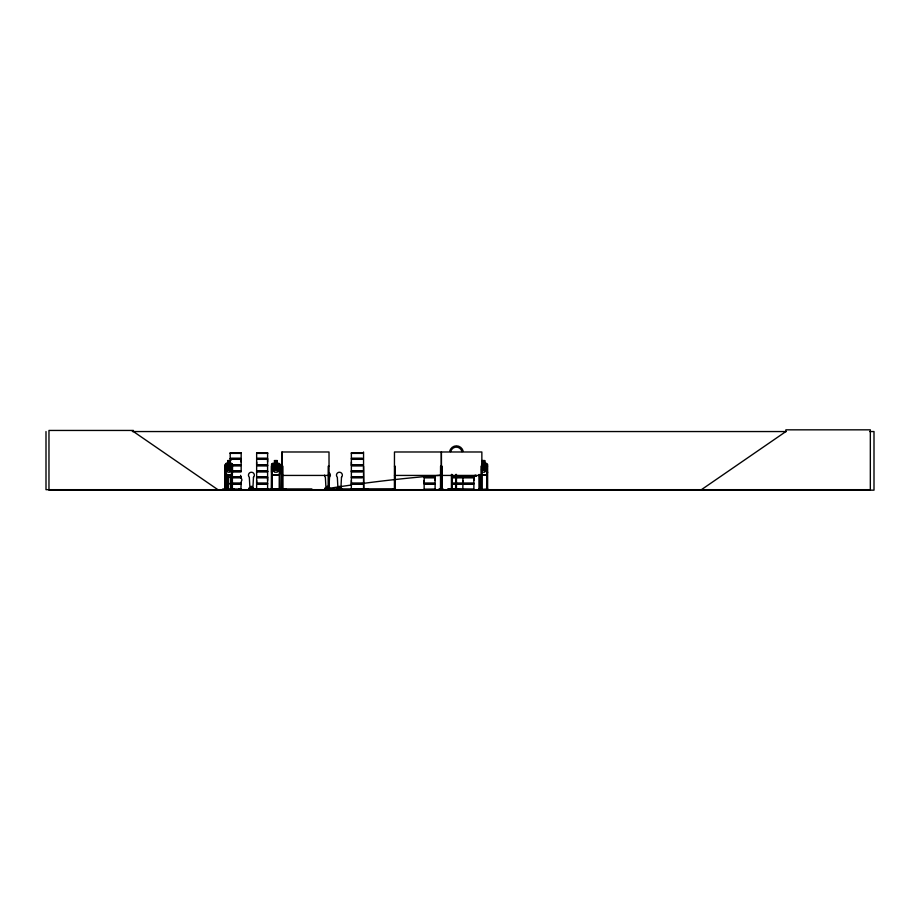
<?xml version="1.0" encoding="UTF-8"?>
<svg xmlns="http://www.w3.org/2000/svg" width="920" height="920" viewBox="0 0 920 920"><rect width="100%" height="100%" fill="white"/><g stroke="black" fill="none" stroke-linecap="round" stroke-linejoin="round"><path stroke-width="1.38" d="M241.155 462.024L241.155 459.333L230.195 459.333M256.645 483.161L256.645 477.767L267.605 477.767L267.593 483.161L256.645 483.161L256.657 480.47M256.645 464.715L256.645 459.333L267.605 459.333L267.593 464.715L256.645 464.715L256.657 462.024M267.593 480.47L267.593 477.767M267.593 462.024L267.593 459.333M362.342 483.161L351.371 483.161L351.382 480.47M362.342 464.715L351.371 464.715L351.382 462.024M424.143 483.161L424.143 477.767L435.114 477.767L435.103 483.161L424.143 483.161L424.154 480.47M435.103 480.47L435.103 477.767M462.921 480.47L462.921 483.161L462.909 477.767M473.869 480.47L473.869 477.767M286.108 489.221L272.366 489.06M362.342 484.242L351.371 484.242L351.302 489.474L368.115 489.555L352.107 489.187M240.902 488.773L241.304 481.24A1.955 1.955 0 0 0 240.902 478.17L240.614 475.364M328.911 488.543L329.521 477.25A2.932 2.932 0 0 0 328.911 472.638M327.083 486.921L327.716 487.174L327.37 486.576M339.33 487.266L339.595 486.611L339.169 487.105M251.056 486.829L251.781 486.921L251.056 487.013M256.611 489.659L256.645 484.242L267.605 484.242L267.605 489.44L256.588 489.463M351.267 471.12L362.353 471.224M424.062 489.601L435.125 489.44L435.103 484.242L424.143 484.242L424.143 489.44M452.697 484.242L473.88 484.242L473.88 489.44L447.822 489.198L462.001 489.659M339.342 487.186L339.25 487.105M241.178 489.635C242.431 488.359 239.533 489.704 241.431 489.52L222.525 489.555L236.992 489.612M227.125 489.601L227.148 474.501M227.562 489.555L227.447 488.819M487.634 472.213L486.645 475.076L481.229 475.076M443.244 489.601L438.828 489.198L443.279 489.198M354.338 489.612L354.338 488.819M271.308 489.601L271.48 466.233L272.274 466.233L272.274 489.67M281.474 488.819L281.474 489.67L281.877 466.233L281.991 489.555M281.922 489.601L281.865 451.984M478.756 489.601L478.837 488.819L479.815 488.819M226.745 464.519L227.24 463.45M481.482 469.89L482.701 467.797L481.528 465.796M481.758 471.212L483.322 468.429C484.483 472.776 487.899 471.914 483.897 467.808C487.807 463.864 484.357 462.99 483.276 467.141L481.551 464.439M225.894 466.233L225.078 466.233L225.101 489.67L225.285 464.473L226.101 463.45M225.71 489.67L225.664 464.473L226.515 463.45M271.63 464.519L272.492 463.542L279.128 463.542M238.361 489.198L241.304 489.198M248.733 489.659L249.055 488.98M249.573 488.98L249.205 487.761L248.998 489.659M249.228 489.291L250.32 489.647M250.159 489.647L248.975 489.291L253.966 489.624L253.414 488.98M253.356 489.291L252.275 489.659M325.611 488.98L325.243 487.761L324.737 489.67L325.082 488.98A1418.421 1407.14 10.4 0 1 337.674 487.025M325.507 489.647L326.37 489.647M326.197 489.647L325.013 489.291L329.947 489.67M329.659 489.44L328.21 489.635L328.785 489.647M341.492 489.291L341.262 487.761L341.918 489.67L336.743 489.659M337.007 489.659L337.881 489.463M336.984 489.291L338.157 489.647M338.422 489.647L337.559 489.67M341.366 489.291L340.457 489.659M341.009 489.647L341.63 489.291M341.699 489.647L340.17 489.635L341.101 489.647M227.792 463.542L226.607 464.508L226.607 469.89L227.792 472.201L230 472.201L231.184 469.89L231.184 464.508L230 463.542L230.08 460.563M701.431 489.67L785.887 431.549L785.887 429.835L870.331 429.835L870.331 489.67L46 489.67L46 431.549M438.771 489.612L443.267 489.555M252.528 489.659L253.391 489.659M329.325 488.98L329.671 487.761L329.728 489.647L329.061 489.635L329.015 451.984L282.118 451.984L282.21 489.67M394.231 489.612L394.381 488.819M132.342 431.549L786.324 431.549M869.687 431.549L874 431.549L874 490.164L48.967 490.164L48.967 430.445L133.423 430.445L133.423 431.549L217.867 489.67M230.184 452.835L241.178 452.835M256.634 452.835L267.616 452.835M351.359 452.835L362.353 452.835M362.353 453.031L351.359 453.031L351.382 458.252L362.342 458.252M230.207 453.376L241.155 453.376M256.657 453.376L267.593 453.376M351.382 453.376L362.33 453.376M230.115 458.62L241.236 458.62M256.565 458.62L267.685 458.62M351.302 458.62L362.422 458.62M230.115 458.953L241.236 458.953M256.565 458.953L267.685 458.953M351.302 458.953L362.422 458.953M362.342 459.333L351.371 459.333L351.371 464.715M230.793 460.563L227.654 460.563L227.734 463.542M481.861 460.563L484.748 460.563L484.748 463.45L486.622 463.45L487.634 464.462L487.634 489.67M227.734 460.655L230.702 460.655M274.517 460.655L277.207 460.655L277.207 463.542L278.645 464.508L278.645 469.89L277.207 472.201L274.517 472.201L273.079 469.89L273.079 464.508L274.517 463.542L274.424 460.563L277.299 460.563L277.299 463.45L279.174 463.45L280.186 464.462L280.186 472.213L279.197 475.076L272.423 475.076L271.538 472.213L271.538 464.473L272.458 463.45L274.424 463.45M481.965 460.655L484.656 460.655L484.656 463.542L486.093 464.508L486.093 469.89L484.656 472.201L481.965 472.201M230.287 461.138L228.183 461.138L228.183 462.104L229.609 462.104L229.609 461.138M226.044 463.45L228.148 463.45M230.023 463.45L231.621 463.45L232.449 464.462L232.449 472.213L231.587 475.076L226.021 475.076L225.285 472.213L226.078 475.076M226.078 463.542L231.587 463.542M481.965 463.542L486.576 463.542M225.285 464.473L225.342 472.213M225.664 464.473L225.802 489.67M481.965 464.508L484.656 464.508L484.656 469.89L481.965 469.89M231.805 464.715L241.166 464.715L241.166 459.333M231.748 465.094L241.236 465.094M256.565 465.094L267.685 465.094M351.302 465.094L362.422 465.094M231.748 465.428L241.236 465.428M256.565 465.428L267.685 465.428M351.302 465.428L362.422 465.428M231.805 465.808L241.166 465.808L241.166 470.994L231.805 470.856M362.342 465.808L351.371 465.808L351.371 470.994L362.353 470.994L351.382 470.856M232.323 466.233L231.495 466.233L231.587 489.67L231.667 466.233M280.094 466.233L279.3 466.233L279.208 489.67M282.118 466.233L282.911 466.233L283.003 489.67M329.015 466.233L328.221 466.233L328.129 489.67M363.561 466.233L363.86 489.67M394.473 466.233L395.266 466.233L395.174 489.67M481.861 466.233L481.022 466.233L481.102 489.67M487.542 466.233L486.749 466.233L486.657 489.67M231.794 470.994L241.178 471.005M267.616 471.005L256.53 471.143L267.616 471.281M231.794 471.281L241.178 471.224M231.794 471.5L241.178 471.5M362.353 471.466L351.359 471.5L351.382 476.686L362.342 476.686M231.805 471.81L241.155 471.81M256.657 471.81L267.593 471.81M351.382 471.81L362.33 471.81M226.078 474.984L231.587 474.984M272.492 474.984L279.128 474.984M481.275 474.984L486.576 474.984M475.007 475.284L475.916 475.284M282.118 475.433L329.015 475.433M394.473 475.433L481.861 475.433M473.719 477.825L473.662 475.766L476.41 475.766M473.719 475.858L476.502 475.858M230.195 476.686L241.166 476.686M424.143 476.686L435.114 476.686M452.697 476.686L473.88 476.686M230.115 477.066L241.236 477.066M256.565 477.066L267.685 477.066M351.302 477.066L362.422 477.066M424.062 477.066L435.194 477.066M452.628 477.066L473.961 477.066M230.115 477.399L241.236 477.399M256.565 477.399L267.685 477.399M351.302 477.399L362.422 477.399M424.062 477.399L435.194 477.399M452.628 477.399L473.961 477.399M230.195 477.767L241.166 477.767M362.342 477.767L351.371 477.767L351.371 483.161M452.697 477.767L473.88 477.767M230.195 483.161L241.166 483.161M452.697 483.161L473.88 483.161M230.115 483.529L241.236 483.529M256.565 483.529L267.685 483.529M351.302 483.529L362.422 483.529M424.062 483.529L435.194 483.529M452.628 483.529L473.961 483.529M230.115 483.862L241.236 483.862M256.565 483.862L267.685 483.862M351.302 483.862L362.422 483.862M424.062 483.862L435.194 483.862M452.628 483.862L473.961 483.862M230.195 484.242L241.166 484.242M328.141 486.416L326.796 486.416L326.796 488.98M250.297 488.738L252.252 488.738M326.335 488.738L327.072 488.738M224.998 488.819L225.975 488.819L225.975 489.67M226.343 488.819L228.056 488.819L228.056 489.67M248.975 488.98L311.868 488.945L311.868 489.67M325.013 488.98L395.358 488.819L395.358 489.67M440.473 488.819L442.014 488.819M451.352 488.819L452.203 488.819M455.687 488.819L456.538 488.819L456.481 489.67M481.942 488.819L480.941 488.819L480.941 489.67M486.657 488.819L487.634 488.819M254.966 489.187L258.623 489.67M486.657 489.06L479.699 489.555L479.63 488.819M222.525 489.233L241.155 489.291M256.657 489.291L267.593 489.291M351.382 489.291L368.115 489.233M424.154 489.291L435.103 489.291M447.81 489.233L473.869 489.291M462.817 489.612L462.921 484.242M441.784 466.233L441.956 489.624L441.933 466.233L440.565 466.233L440.484 489.67M441.565 489.601L441.37 451.984L441.278 489.67M455.94 489.612L456.021 474.501M455.584 489.601L455.768 474.501M363.469 488.819L363.618 489.659M360.95 489.612L361.019 488.819M231.978 489.612L232.012 488.819M231.564 463.45L232.369 464.508L232.38 489.67M329.141 489.555L329.107 488.819M325.99 488.543L325.381 477.25A2.932 2.932 0 0 1 324.518 475.168M487.45 488.819L487.45 489.67M486.841 488.819L486.841 489.67M481.827 489.67L481.861 451.984L394.473 451.984L394.404 489.67M481.712 466.233L481.712 489.67M481.585 488.819L481.585 489.67M481.286 488.819L481.309 489.67M479.722 474.501L479.815 489.67M478.929 474.501L479.021 489.67M473.754 475.858L473.869 483.161M456.458 474.501L456.447 489.67M456.205 474.501L456.262 489.67M452.122 474.501L452.18 489.67M451.927 488.819L451.927 489.67M451.869 474.501L451.743 489.67M451.685 474.501L451.685 489.67M451.433 474.501L451.433 489.67M441.657 488.819L441.68 489.67M441.094 474.697L441.128 489.67M440.668 488.819L440.657 489.67M392.61 488.945L392.61 489.67M366.482 488.945L366.482 489.67M365.355 488.945L365.355 489.67M363.917 488.819L363.906 489.67M363.561 451.984L363.549 489.67M363.296 488.945L363.159 489.67M361.882 488.819L361.882 489.67M361.732 488.819L361.721 489.67M361.606 488.819L361.594 489.67M361.134 488.819L361.157 489.67M354.246 488.819L354.142 489.67M353.567 488.819L353.683 489.67M353.544 488.819L353.487 489.67M341.262 487.761L341.262 488.98M340.112 488.98L340.101 486.416L338.767 486.416L338.767 488.98M337.582 488.98L337.548 487.761L337.019 488.98M328.313 488.819L328.313 489.67M327.888 488.945L327.888 489.67M282.82 488.819L282.82 489.67M282.566 488.945L282.566 489.67M280.186 488.819L280.186 489.67M280.094 464.508L280.094 489.67M279.392 488.819L279.392 489.67M272.366 488.819L272.366 489.67M271.572 488.819L271.572 489.67M264.327 489.67L260.716 489.67M254.966 488.945L254.966 489.67M252.103 488.98L252.091 486.416L250.757 486.416L250.757 488.98M234.347 489.67L234.094 488.819M233.864 488.819L233.841 489.67M233.668 489.67L233.588 488.819L233.496 489.67M233.243 488.819L233.277 489.67M233.059 488.819L233.162 489.67M232.714 488.819L232.737 489.67M232.53 489.67L232.461 488.819L231.414 488.819L231.414 489.67M232.139 466.233L232.219 489.67M230.977 488.819L230.977 489.67M230.713 488.819L230.759 489.67M230.54 489.67L230.322 474.501M227.976 474.501L227.873 489.67M227.803 474.501L227.7 489.67M227.32 474.501L227.424 489.67M226.677 474.501L226.849 489.67M226.63 488.819L226.492 489.67M226.412 474.501L226.343 489.67M226.159 488.819L226.262 489.67M225.48 488.819L225.354 489.67M341.458 486.461A1418.421 1407.14 10.4 0 1 351.543 485.001M361.652 483.609A1418.421 1407.14 10.4 0 1 424.994 476.572M436.425 475.605A1418.421 1407.14 10.4 0 1 441.508 475.214M449.627 451.329A7.383 7.049 -90 0 1 463.254 451.329M450.639 451.651A6.164 5.888 -90 0 1 462.012 451.651M253.483 477.25L252.873 488.543L249.941 488.543L249.331 477.25A2.932 2.932 0 0 1 249.331 473.098A2.932 2.932 0 0 1 253.483 473.098A2.932 2.932 0 0 1 253.483 477.25M341.492 477.25L340.883 488.543L337.95 488.543L337.341 477.25A2.932 2.932 0 0 1 337.341 473.098A2.932 2.932 0 0 1 341.492 473.098A2.932 2.932 0 0 1 341.492 477.25M230.897 471.12L230.092 471.132L228.838 468.429L227.55 471.212L226.757 471.12L228.332 467.797L226.849 464.496L228.792 467.141C229.563 462.737 232.541 464.519 229.31 467.808L230.897 471.12M278.392 471.12L277.46 471.212L275.873 468.429C274.62 472.822 271.32 471.879 275.264 467.797C271.434 464.485 274.839 462.76 275.827 467.141C276.92 462.99 280.358 463.864 276.448 467.808L278.392 471.12M253.621 489.291L253.253 487.761L253.598 489.291M241.178 453.054L230.184 453.031L230.207 458.252L241.166 458.252L241.166 453.054M267.616 453.054L256.634 453.031L256.657 458.252L267.605 458.252L267.605 453.054M276.724 461.138L274.999 461.138L274.999 462.104L276.724 462.104L276.724 461.138M484.173 461.138L482.448 461.138L482.448 462.104L484.173 462.104L484.173 461.138M230 464.508L227.792 464.508L227.792 469.89L230 469.89L230 464.508M277.207 464.508L274.517 464.508L274.517 469.89L277.207 469.89L277.207 464.508M267.605 465.808L256.645 465.808L256.645 470.994L267.593 470.856L267.593 465.808M267.616 471.477L256.634 471.466L256.657 476.686L267.605 476.686L267.605 471.5"/></g></svg>
